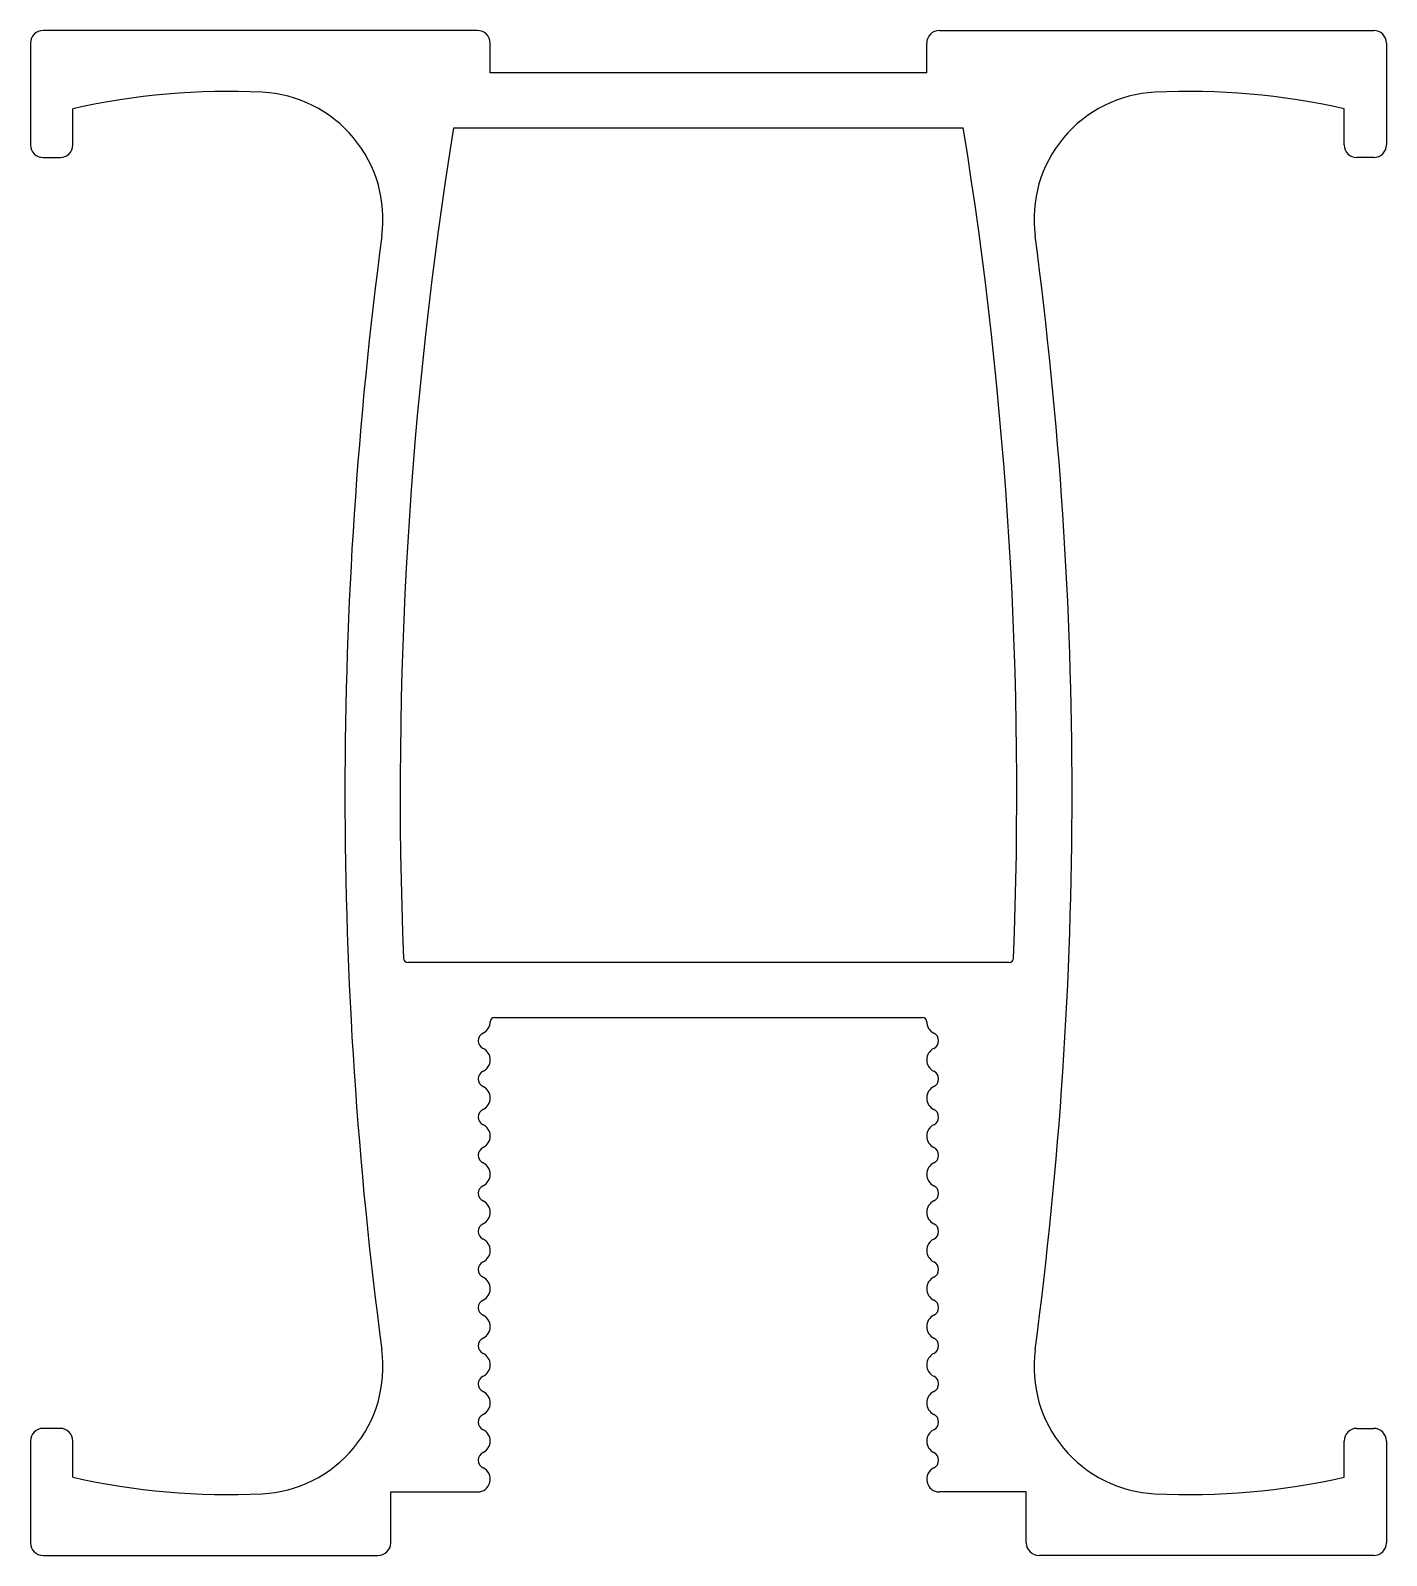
# Model space of a CAD drawing. Extents: x 1.7 to 33.7, y 1.8 to 37.8.
import ezdxf

# ---------------------------------------------------------------- set-up
doc = ezdxf.new("R2010")
doc.units = 0
doc.layers.get('0').update_dxf_attribs({"linetype": 'CONTINUOUS'})

msp = doc.modelspace()

# ---------------------------------------------------------------- linework, layer by layer
for p, q in [((1.749, 37.473), (1.749, 35.073)), ((12.299, 37.773), (2.049, 37.773)), ((12.599, 36.773), (12.599, 37.473)), ((22.899, 36.773), (22.899, 37.473)), ((23.199, 37.773), (33.449, 37.773)), ((33.749, 37.473), (33.749, 35.073)), ((22.899, 36.773), (12.599, 36.773)), ((2.749, 35.073), (2.749, 35.925)), ((32.749, 35.073), (32.749, 35.925)), ((11.736, 35.473), (23.763, 35.473)), ((2.049, 34.773), (2.449, 34.773)), ((33.449, 34.773), (33.049, 34.773)), ((24.848, 15.773), (10.651, 15.773)), ((12.699, 14.473), (22.799, 14.473)), ((2.449, 4.773), (2.049, 4.773)), ((33.049, 4.773), (33.449, 4.773)), ((1.749, 4.473), (1.749, 2.073)), ((2.749, 3.62), (2.749, 4.473)), ((32.749, 3.62), (32.749, 4.473)), ((33.749, 4.473), (33.749, 2.073)), ((10.249, 2.073), (10.249, 3.273)), ((10.249, 3.273), (12.299, 3.273)), ((25.249, 3.273), (23.199, 3.273)), ((25.249, 2.073), (25.249, 3.273)), ((2.049, 1.773), (9.949, 1.773)), ((33.449, 1.773), (25.549, 1.773))]:
    msp.add_line(p, q)
for centre, radius, start, end in [((2.049, 37.473), 0.3, 90, 180), ((12.299, 37.473), 0.3, 0, 90), ((23.199, 37.473), 0.3, 90, 180), ((33.449, 37.473), 0.3, 0, 90), ((6.406, 19.773), 16.561, 87.2035, 102.7555), ((7.068, 33.318), 3, 352.4123, 87.2035), ((28.431, 33.318), 3, 92.7965, 187.5877), ((29.093, 19.773), 16.561, 77.2445, 92.7965), ((108.749, 19.773), 98.276, 170.80734, 182.27666), ((-73.251, 19.773), 98.276, 357.72334, 9.19266), ((2.049, 35.073), 0.3, 180, 270), ((2.449, 35.073), 0.3, 270, 360), ((33.049, 35.073), 0.3, 180, 270), ((33.449, 35.073), 0.3, 270, 0), ((108.749, 19.773), 99.58, 172.41225, 187.58775), ((-73.251, 19.773), 99.58, 352.41225, 7.58775), ((10.651, 15.873), 0.1, 182.2767, 270), ((24.848, 15.873), 0.1, 270, 357.7233), ((12.699, 14.373), 0.1, 90, 180), ((22.799, 14.373), 0.1, 0, 90), ((12.517, 13.923), 0.2, 115.8419, 244.1581), ((12.299, 14.373), 0.3, 295.8419, 0), ((23.199, 14.373), 0.3, 180, 244.1581), ((22.981, 13.923), 0.2, 295.8419, 64.1581), ((12.299, 13.473), 0.3, 295.8419, 64.1581), ((23.199, 13.473), 0.3, 115.8419, 244.1581), ((12.517, 13.023), 0.2, 115.8419, 244.1581), ((22.981, 13.023), 0.2, 295.8419, 64.1581), ((12.299, 12.573), 0.3, 295.8419, 64.1581), ((23.199, 12.573), 0.3, 115.8419, 244.1581), ((12.517, 12.123), 0.2, 115.8419, 244.1581), ((22.981, 12.123), 0.2, 295.8419, 64.1581), ((12.299, 11.673), 0.3, 295.8419, 64.1581), ((23.199, 11.673), 0.3, 115.8419, 244.1581), ((12.517, 11.223), 0.2, 115.8419, 244.1581), ((22.981, 11.223), 0.2, 295.8419, 64.1581), ((12.299, 10.773), 0.3, 295.8419, 64.1581), ((23.199, 10.773), 0.3, 115.8419, 244.1581), ((12.517, 10.323), 0.2, 115.8419, 244.1581), ((22.981, 10.323), 0.2, 295.8419, 64.1581), ((12.299, 9.873), 0.3, 295.8419, 64.1581), ((23.199, 9.873), 0.3, 115.8419, 244.1581), ((12.517, 9.423), 0.2, 115.8419, 244.1581), ((22.981, 9.423), 0.2, 295.8419, 64.1581), ((12.299, 8.973), 0.3, 295.8419, 64.1581), ((23.199, 8.973), 0.3, 115.8419, 244.1581), ((12.517, 8.523), 0.2, 115.8419, 244.1581), ((22.981, 8.523), 0.2, 295.8419, 64.1581), ((12.299, 8.073), 0.3, 295.8419, 64.1581), ((23.199, 8.073), 0.3, 115.8419, 244.1581), ((12.517, 7.623), 0.2, 115.8419, 244.1581), ((22.981, 7.623), 0.2, 295.8419, 64.1581), ((12.299, 7.173), 0.3, 295.8419, 64.1581), ((23.199, 7.173), 0.3, 115.8419, 244.1581), ((12.517, 6.723), 0.2, 115.8419, 244.1581), ((22.981, 6.723), 0.2, 295.8419, 64.1581), ((7.068, 6.228), 3, 272.7965, 7.5877), ((12.299, 6.273), 0.3, 295.8419, 64.1581), ((23.199, 6.273), 0.3, 115.8419, 244.1581), ((28.431, 6.228), 3, 172.4123, 267.2035), ((12.517, 5.823), 0.2, 115.8419, 244.1581), ((22.981, 5.823), 0.2, 295.8419, 64.1581), ((12.299, 5.373), 0.3, 295.8419, 64.1581), ((23.199, 5.373), 0.3, 115.8419, 244.1581), ((12.517, 4.923), 0.2, 115.8419, 244.1581), ((22.981, 4.923), 0.2, 295.8419, 64.1581), ((2.049, 4.473), 0.3, 90, 180), ((2.449, 4.473), 0.3, 360, 90), ((12.299, 4.473), 0.3, 295.8419, 64.1581), ((23.199, 4.473), 0.3, 115.8419, 244.1581), ((33.049, 4.473), 0.3, 90, 180), ((33.449, 4.473), 0.3, 0, 90), ((12.517, 4.023), 0.2, 115.8419, 244.1581), ((22.981, 4.023), 0.2, 295.8419, 64.1581), ((6.406, 19.773), 16.561, 257.2445, 272.7965), ((12.299, 3.573), 0.3, 270, 64.1581), ((23.199, 3.573), 0.3, 115.8419, 270), ((29.093, 19.773), 16.561, 267.2035, 282.7555), ((2.049, 2.073), 0.3, 180, 270), ((9.949, 2.073), 0.3, 270, 0), ((25.549, 2.073), 0.3, 180, 270), ((33.449, 2.073), 0.3, 270, 0)]:
    msp.add_arc(centre, radius, start, end)

doc.saveas('drawing.dxf')
